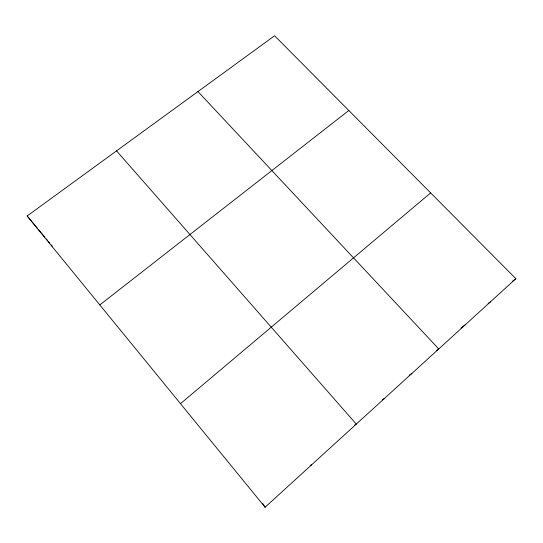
<?xml version="1.0" encoding="UTF-8"?>
<svg xmlns="http://www.w3.org/2000/svg" width="543" height="543" viewBox="0 0 543 543"><rect width="100%" height="100%" fill="white"/><g stroke="black" fill="none" stroke-linecap="round" stroke-linejoin="round"><path stroke-width="0.81" d="M265.093 507.237L515.85 278.681L274.588 35.763L27.15 215.978L265.093 507.237L263.348 504.44M180.486 403.666L430.647 192.894M99.81 304.922L348.81 110.494M512.558 281.226L515.85 278.681M488.15 303.537L490.723 301.589M461.021 327.972L465.032 324.999M436.199 350.785L438.764 348.945L197.957 91.57M409.232 375.254L411.906 373.428M382.32 399.818L384.424 398.474M354.382 425.189L356.303 424.103L116.541 150.873M310.216 465.317L311.533 464.91M27.15 215.978L37.521 228.427M38.587 229.703L44.797 237.148M46.318 238.974L47.309 240.162M48.307 241.357L49.793 243.142M51.286 244.934L52.338 246.196M262.697 503.402L263.009 503.897"/></g></svg>
